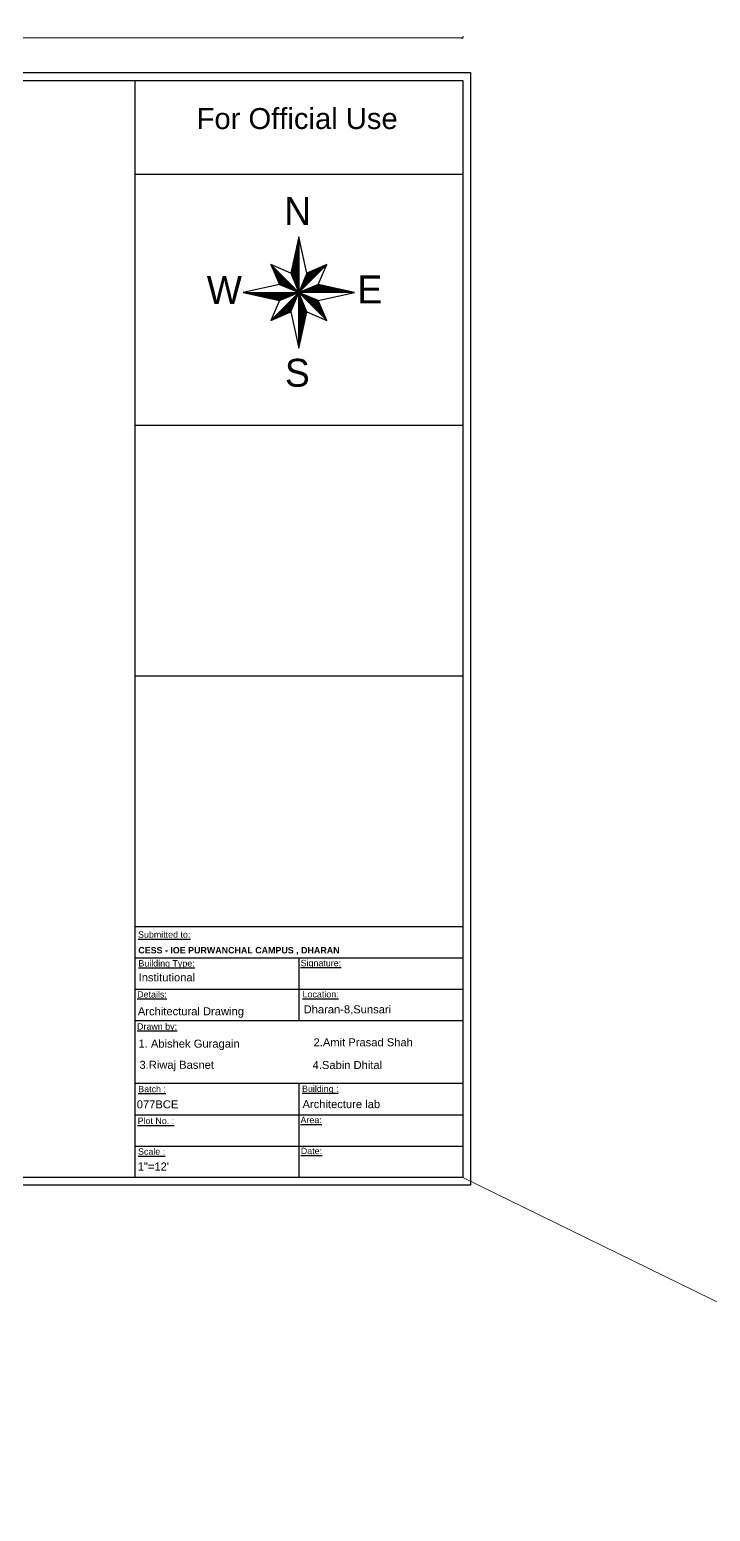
# Model space of a CAD drawing. Header units: inches. Extents: x -6800 to 96653, y -25814 to 17379.
# Drawn here: x 87973 to 89020, y -14760 to -12484 of the extents above; entities that cross this region are included whole.
import ezdxf

# ---------------------------------------------------------------- set-up
doc = ezdxf.new("R2010")
doc.units = ezdxf.units.IN
doc.header["$MEASUREMENT"] = 0
doc.header["$PDMODE"] = 34
for name, color, linetype, lineweight in [('dimension', 50, 'Continuous', 20), ('dimension @ 1', 50, 'Continuous', 20), ('Page Format', 7, 'Continuous', 25)]:
    doc.layers.add(name, color=color, linetype=linetype, lineweight=lineweight)
doc.styles.add('GOTHICE', font='gothice')
doc.styles.get("Standard").update_dxf_attribs({"font": 'arial.ttf'})
doc.dimstyles.get("Standard").update_dxf_attribs({"dimtxt": 7, "dimasz": 4, "dimexe": 2, "dimexo": 2, "dimgap": 2, "dimtad": 1, "dimdec": 0, "dimzin": 0, "dimdsep": 46, "dimlunit": 4, "dimtxsty": 'Standard', "dimblk": 'ARCHTICK', "dimcen": 0.25, "dimclrd": 256, "dimclre": 256, "dimclrt": 256, "dimadec": 0, "dimazin": 0, "dimtfac": 1, "dimtdec": 0, "dimtofl": 0, "dimtmove": 0, "dimatfit": 3, "dimfxl": 1, "dimfxlon": 1, "dimtolj": 1, "dimtzin": 0, "dimlwd": -1, "dimlwe": -1, "dimarcsym": 1})

# ---------------------------------------------------------------- blocks, each defined once
blk = doc.blocks.new('*X360')
at = {"color": 0}
for p, q in [((15.32, 10.228), (16.001, 10.909)), ((15.332, 10.259), (15.97, 10.896)), ((15.345, 10.289), (15.939, 10.883)), ((15.357, 10.319), (15.908, 10.87)), ((15.37, 10.349), (15.877, 10.857)), ((15.382, 10.379), (15.846, 10.843)), ((15.395, 10.409), (15.815, 10.83)), ((15.407, 10.44), (15.784, 10.817)), ((15.42, 10.47), (15.754, 10.804)), ((15.432, 10.5), (15.723, 10.791)), ((15.445, 10.53), (15.692, 10.777)), ((15.457, 10.56), (15.661, 10.764)), ((15.47, 10.591), (15.63, 10.751)), ((15.482, 10.621), (15.599, 10.738)), ((15.495, 10.651), (15.568, 10.725)), ((15.507, 10.681), (15.537, 10.711))]:
    blk.add_line(p, q, dxfattribs=at)
blk = doc.blocks.new('*X359')
at = {"color": 0}
for p, q in [((15.555, 10.217), (15.725, 10.387)), ((15.573, 10.217), (15.756, 10.399)), ((15.591, 10.217), (15.786, 10.412)), ((15.608, 10.217), (15.808, 10.416)), ((15.626, 10.217), (15.822, 10.413)), ((15.644, 10.217), (15.837, 10.41)), ((15.661, 10.217), (15.851, 10.406)), ((15.679, 10.217), (15.866, 10.403)), ((15.697, 10.217), (15.88, 10.4)), ((15.714, 10.217), (15.895, 10.397)), ((15.732, 10.217), (15.909, 10.394)), ((15.75, 10.217), (15.924, 10.39)), ((15.767, 10.217), (15.938, 10.387)), ((15.325, 10.217), (15.333, 10.224)), ((15.343, 10.217), (15.363, 10.237)), ((15.361, 10.217), (15.393, 10.249)), ((15.378, 10.217), (15.424, 10.262)), ((15.396, 10.217), (15.454, 10.274)), ((15.414, 10.217), (15.484, 10.287)), ((15.432, 10.217), (15.514, 10.299)), ((15.449, 10.217), (15.544, 10.312)), ((15.467, 10.217), (15.574, 10.324)), ((15.485, 10.217), (15.605, 10.337)), ((15.502, 10.217), (15.635, 10.349)), ((15.52, 10.217), (15.665, 10.362)), ((15.538, 10.217), (15.695, 10.374)), ((15.785, 10.217), (15.952, 10.384)), ((15.803, 10.217), (15.967, 10.381)), ((15.82, 10.217), (15.981, 10.378)), ((15.838, 10.217), (15.996, 10.374)), ((15.856, 10.217), (16.01, 10.371)), ((15.873, 10.217), (16.025, 10.368)), ((15.891, 10.217), (16.039, 10.365)), ((15.909, 10.217), (16.054, 10.362)), ((15.926, 10.217), (16.068, 10.358)), ((15.944, 10.217), (16.083, 10.355)), ((15.962, 10.217), (16.097, 10.352)), ((15.98, 10.217), (16.112, 10.349)), ((15.997, 10.217), (16.126, 10.346)), ((16.015, 10.217), (16.141, 10.342)), ((16.033, 10.217), (16.155, 10.339)), ((16.05, 10.217), (16.17, 10.336)), ((16.068, 10.217), (16.184, 10.333)), ((16.086, 10.217), (16.198, 10.329)), ((16.103, 10.217), (16.213, 10.326)), ((16.121, 10.217), (16.227, 10.323)), ((16.139, 10.217), (16.242, 10.32)), ((16.156, 10.217), (16.256, 10.317)), ((16.174, 10.217), (16.271, 10.313)), ((16.192, 10.217), (16.285, 10.31)), ((16.209, 10.217), (16.3, 10.307)), ((16.227, 10.217), (16.314, 10.304)), ((16.245, 10.217), (16.329, 10.301)), ((16.262, 10.217), (16.343, 10.297)), ((16.28, 10.217), (16.358, 10.294)), ((16.298, 10.217), (16.372, 10.291)), ((16.315, 10.217), (16.387, 10.288)), ((16.333, 10.217), (16.401, 10.285)), ((16.351, 10.217), (16.415, 10.281)), ((16.368, 10.217), (16.43, 10.278)), ((16.386, 10.217), (16.444, 10.275)), ((16.404, 10.217), (16.459, 10.272)), ((16.421, 10.217), (16.473, 10.269)), ((16.439, 10.217), (16.488, 10.265)), ((16.457, 10.217), (16.502, 10.262)), ((16.474, 10.217), (16.517, 10.259)), ((16.492, 10.217), (16.531, 10.256)), ((16.51, 10.217), (16.546, 10.252)), ((16.528, 10.217), (16.56, 10.249)), ((16.545, 10.217), (16.575, 10.246)), ((16.563, 10.217), (16.589, 10.243)), ((16.581, 10.217), (16.604, 10.24)), ((16.598, 10.217), (16.618, 10.236)), ((16.616, 10.217), (16.633, 10.233)), ((16.634, 10.217), (16.647, 10.23)), ((16.651, 10.217), (16.661, 10.227)), ((16.669, 10.217), (16.676, 10.224)), ((16.687, 10.217), (16.69, 10.22)), ((16.704, 10.217), (16.705, 10.217))]:
    blk.add_line(p, q, dxfattribs=at)
blk = doc.blocks.new('*X358')
at = {"color": 0}
for p, q in [((15.32, 10.211), (15.322, 10.213)), ((15.329, 10.202), (15.335, 10.208)), ((15.338, 10.194), (15.347, 10.203)), ((15.347, 10.185), (15.36, 10.198)), ((15.355, 10.176), (15.372, 10.193)), ((15.364, 10.167), (15.385, 10.188)), ((15.373, 10.158), (15.397, 10.182)), ((15.382, 10.149), (15.41, 10.177)), ((15.391, 10.141), (15.422, 10.172)), ((15.4, 10.132), (15.435, 10.167)), ((15.408, 10.123), (15.447, 10.162)), ((15.417, 10.114), (15.46, 10.156)), ((15.426, 10.105), (15.472, 10.151)), ((15.435, 10.096), (15.485, 10.146)), ((15.444, 10.087), (15.497, 10.141)), ((15.453, 10.079), (15.51, 10.136)), ((15.461, 10.07), (15.522, 10.131)), ((15.47, 10.061), (15.535, 10.125)), ((15.479, 10.052), (15.547, 10.12)), ((15.488, 10.043), (15.56, 10.115)), ((15.497, 10.034), (15.572, 10.11)), ((15.506, 10.026), (15.585, 10.105)), ((15.515, 10.017), (15.597, 10.1)), ((15.523, 10.008), (15.61, 10.094)), ((15.532, 9.999), (15.622, 10.089)), ((15.541, 9.99), (15.635, 10.084)), ((15.55, 9.981), (15.647, 10.079)), ((15.559, 9.973), (15.66, 10.074)), ((15.568, 9.964), (15.672, 10.068)), ((15.576, 9.955), (15.685, 10.063)), ((15.585, 9.946), (15.697, 10.058)), ((15.594, 9.937), (15.71, 10.053)), ((15.603, 9.928), (15.722, 10.048)), ((15.612, 9.92), (15.735, 10.043)), ((15.621, 9.911), (15.747, 10.037)), ((15.629, 9.902), (15.76, 10.032)), ((15.638, 9.893), (15.772, 10.027)), ((15.647, 9.884), (15.785, 10.022)), ((15.656, 9.875), (15.797, 10.017)), ((15.665, 9.867), (15.804, 10.006)), ((15.674, 9.858), (15.81, 9.994)), ((15.682, 9.849), (15.815, 9.981)), ((15.691, 9.84), (15.82, 9.969)), ((15.7, 9.831), (15.826, 9.957)), ((15.709, 9.822), (15.831, 9.944)), ((15.718, 9.813), (15.836, 9.932)), ((15.727, 9.805), (15.841, 9.919)), ((15.735, 9.796), (15.847, 9.907)), ((15.744, 9.787), (15.852, 9.895)), ((15.753, 9.778), (15.857, 9.882)), ((15.762, 9.769), (15.863, 9.87)), ((15.771, 9.76), (15.868, 9.857)), ((15.78, 9.752), (15.873, 9.845)), ((15.789, 9.743), (15.878, 9.833)), ((15.797, 9.734), (15.884, 9.82)), ((15.806, 9.725), (15.889, 9.808)), ((15.815, 9.716), (15.894, 9.796)), ((15.824, 9.707), (15.9, 9.783)), ((15.833, 9.699), (15.905, 9.771)), ((15.842, 9.69), (15.91, 9.758)), ((15.85, 9.681), (15.916, 9.746)), ((15.859, 9.672), (15.921, 9.734)), ((15.868, 9.663), (15.926, 9.721)), ((15.877, 9.654), (15.931, 9.709)), ((15.886, 9.646), (15.937, 9.696)), ((15.895, 9.637), (15.942, 9.684)), ((15.903, 9.628), (15.947, 9.672)), ((15.912, 9.619), (15.953, 9.659)), ((15.921, 9.61), (15.958, 9.647)), ((15.93, 9.601), (15.963, 9.635)), ((15.939, 9.592), (15.968, 9.622)), ((15.948, 9.584), (15.974, 9.61)), ((15.956, 9.575), (15.979, 9.597)), ((15.965, 9.566), (15.984, 9.585)), ((15.974, 9.557), (15.99, 9.573)), ((15.983, 9.548), (15.995, 9.56)), ((15.992, 9.539), (16, 9.548)), ((16.001, 9.531), (16.006, 9.535)), ((16.009, 9.522), (16.011, 9.523))]:
    blk.add_line(p, q, dxfattribs=at)
blk = doc.blocks.new('*X357')
at = {"color": 0}
for p, q in [((15.315, 10.206), (15.318, 10.209)), ((15.315, 10.188), (15.323, 10.196)), ((15.315, 10.17), (15.328, 10.184)), ((15.315, 10.153), (15.333, 10.171)), ((15.315, 10.135), (15.339, 10.159)), ((15.315, 10.117), (15.344, 10.146)), ((15.315, 10.1), (15.349, 10.134)), ((15.315, 10.082), (15.354, 10.121)), ((15.315, 10.064), (15.359, 10.109)), ((15.315, 10.047), (15.364, 10.096)), ((15.315, 10.029), (15.37, 10.084)), ((15.315, 10.011), (15.375, 10.071)), ((15.315, 9.994), (15.38, 10.059)), ((15.315, 9.976), (15.385, 10.046)), ((15.315, 9.958), (15.39, 10.034)), ((15.315, 9.941), (15.395, 10.021)), ((15.315, 9.923), (15.401, 10.009)), ((15.315, 9.905), (15.406, 9.996)), ((15.315, 9.888), (15.411, 9.984)), ((15.315, 9.87), (15.416, 9.971)), ((15.315, 9.852), (15.421, 9.959)), ((15.315, 9.835), (15.427, 9.946)), ((15.315, 9.817), (15.432, 9.934)), ((15.315, 9.799), (15.437, 9.921)), ((15.315, 9.782), (15.442, 9.909)), ((15.315, 9.764), (15.447, 9.896)), ((15.315, 9.746), (15.452, 9.884)), ((15.315, 9.729), (15.458, 9.871)), ((15.315, 9.711), (15.463, 9.859)), ((15.315, 9.693), (15.468, 9.846)), ((15.315, 9.676), (15.473, 9.834)), ((15.315, 9.658), (15.478, 9.821)), ((15.315, 9.64), (15.484, 9.809)), ((15.315, 9.622), (15.489, 9.796)), ((15.315, 9.605), (15.494, 9.784)), ((15.315, 9.587), (15.499, 9.771)), ((15.315, 9.569), (15.504, 9.759)), ((15.315, 9.552), (15.509, 9.746)), ((15.315, 9.534), (15.515, 9.734)), ((15.315, 9.516), (15.512, 9.714)), ((15.315, 9.499), (15.507, 9.691)), ((15.315, 9.481), (15.502, 9.668)), ((15.315, 9.463), (15.497, 9.646)), ((15.315, 9.446), (15.492, 9.623)), ((15.315, 9.428), (15.487, 9.6)), ((15.315, 9.41), (15.482, 9.577)), ((15.315, 9.393), (15.477, 9.555)), ((15.315, 9.375), (15.472, 9.532)), ((15.315, 9.357), (15.467, 9.509)), ((15.315, 9.34), (15.462, 9.487)), ((15.315, 9.322), (15.457, 9.464)), ((15.315, 9.304), (15.452, 9.441)), ((15.315, 9.287), (15.447, 9.418)), ((15.315, 9.269), (15.442, 9.396)), ((15.315, 9.251), (15.436, 9.373)), ((15.315, 9.234), (15.431, 9.35)), ((15.315, 9.216), (15.426, 9.328)), ((15.315, 9.198), (15.421, 9.305)), ((15.315, 9.181), (15.416, 9.282)), ((15.315, 9.163), (15.411, 9.259)), ((15.315, 9.145), (15.406, 9.237)), ((15.315, 9.128), (15.401, 9.214)), ((15.315, 9.11), (15.396, 9.191)), ((15.315, 9.092), (15.391, 9.169)), ((15.315, 9.074), (15.386, 9.146)), ((15.315, 9.057), (15.381, 9.123)), ((15.315, 9.039), (15.376, 9.1)), ((15.315, 9.021), (15.371, 9.078)), ((15.315, 9.004), (15.366, 9.055)), ((15.315, 8.986), (15.361, 9.032)), ((15.315, 8.968), (15.356, 9.01)), ((15.315, 8.951), (15.351, 8.987)), ((15.315, 8.933), (15.346, 8.964)), ((15.315, 8.915), (15.341, 8.941)), ((15.315, 8.898), (15.336, 8.919)), ((15.315, 8.88), (15.331, 8.896)), ((15.315, 8.862), (15.326, 8.873)), ((15.315, 8.845), (15.321, 8.851)), ((15.315, 8.827), (15.316, 8.828))]:
    blk.add_line(p, q, dxfattribs=at)
blk = doc.blocks.new('*X356')
at = {"color": 0}
for p, q in [((14.635, 9.527), (15.307, 10.198)), ((14.666, 9.54), (15.295, 10.168)), ((14.697, 9.553), (15.282, 10.138)), ((14.728, 9.566), (15.27, 10.108)), ((14.759, 9.579), (15.257, 10.078)), ((14.79, 9.593), (15.245, 10.047)), ((14.821, 9.606), (15.232, 10.017)), ((14.852, 9.619), (15.22, 9.987)), ((14.882, 9.632), (15.207, 9.957)), ((14.913, 9.645), (15.195, 9.927)), ((14.944, 9.659), (15.182, 9.896)), ((14.975, 9.672), (15.17, 9.866)), ((15.006, 9.685), (15.157, 9.836)), ((15.037, 9.698), (15.145, 9.806)), ((15.068, 9.711), (15.132, 9.776)), ((15.099, 9.725), (15.12, 9.746))]:
    blk.add_line(p, q, dxfattribs=at)
blk = doc.blocks.new('*X355')
at = {"color": 0}
for p, q in [((13.928, 10.215), (13.929, 10.217)), ((13.942, 10.212), (13.947, 10.217)), ((13.957, 10.209), (13.964, 10.217)), ((13.971, 10.206), (13.982, 10.217)), ((13.985, 10.202), (14, 10.217)), ((14, 10.199), (14.017, 10.217)), ((14.014, 10.196), (14.035, 10.217)), ((14.029, 10.193), (14.053, 10.217)), ((14.043, 10.19), (14.07, 10.217)), ((14.058, 10.186), (14.088, 10.217)), ((14.072, 10.183), (14.106, 10.217)), ((14.087, 10.18), (14.123, 10.217)), ((14.101, 10.177), (14.141, 10.217)), ((14.116, 10.174), (14.159, 10.217)), ((14.13, 10.17), (14.176, 10.217)), ((14.145, 10.167), (14.194, 10.217)), ((14.159, 10.164), (14.212, 10.217)), ((14.174, 10.161), (14.229, 10.217)), ((14.188, 10.158), (14.247, 10.217)), ((14.203, 10.154), (14.265, 10.217)), ((14.217, 10.151), (14.282, 10.217)), ((14.231, 10.148), (14.3, 10.217)), ((14.246, 10.145), (14.318, 10.217)), ((14.26, 10.142), (14.335, 10.217)), ((14.275, 10.138), (14.353, 10.217)), ((14.289, 10.135), (14.371, 10.217)), ((14.304, 10.132), (14.389, 10.217)), ((14.318, 10.129), (14.406, 10.217)), ((14.333, 10.125), (14.424, 10.217)), ((14.347, 10.122), (14.442, 10.217)), ((14.362, 10.119), (14.459, 10.217)), ((14.376, 10.116), (14.477, 10.217)), ((14.391, 10.113), (14.495, 10.217)), ((14.405, 10.109), (14.512, 10.217)), ((14.42, 10.106), (14.53, 10.217)), ((14.434, 10.103), (14.548, 10.217)), ((14.449, 10.1), (14.565, 10.217)), ((14.463, 10.097), (14.583, 10.217)), ((14.477, 10.093), (14.601, 10.217)), ((14.492, 10.09), (14.618, 10.217)), ((14.506, 10.087), (14.636, 10.217)), ((14.521, 10.084), (14.654, 10.217)), ((14.535, 10.081), (14.671, 10.217)), ((14.55, 10.077), (14.689, 10.217)), ((14.564, 10.074), (14.707, 10.217)), ((14.579, 10.071), (14.724, 10.217)), ((14.593, 10.068), (14.742, 10.217)), ((14.608, 10.065), (14.76, 10.217)), ((14.622, 10.061), (14.777, 10.217)), ((14.637, 10.058), (14.795, 10.217)), ((14.651, 10.055), (14.813, 10.217)), ((14.666, 10.052), (14.83, 10.217)), ((14.68, 10.048), (14.848, 10.217)), ((14.694, 10.045), (14.866, 10.217)), ((14.709, 10.042), (14.883, 10.217)), ((14.723, 10.039), (14.901, 10.217)), ((14.738, 10.036), (14.919, 10.217)), ((14.752, 10.032), (14.937, 10.217)), ((14.767, 10.029), (14.954, 10.217)), ((14.781, 10.026), (14.972, 10.217)), ((14.796, 10.023), (14.99, 10.217)), ((14.81, 10.02), (15.007, 10.217)), ((14.825, 10.016), (15.025, 10.217)), ((14.85, 10.024), (15.043, 10.217)), ((14.88, 10.037), (15.06, 10.217)), ((14.911, 10.049), (15.078, 10.217)), ((14.941, 10.062), (15.096, 10.217)), ((14.971, 10.074), (15.113, 10.217)), ((15.001, 10.087), (15.131, 10.217)), ((15.031, 10.099), (15.149, 10.217)), ((15.061, 10.112), (15.166, 10.217)), ((15.092, 10.124), (15.184, 10.217)), ((15.122, 10.137), (15.202, 10.217)), ((15.152, 10.149), (15.219, 10.217)), ((15.182, 10.162), (15.237, 10.217)), ((15.212, 10.174), (15.255, 10.217)), ((15.243, 10.187), (15.272, 10.217)), ((15.273, 10.199), (15.29, 10.217)), ((15.303, 10.212), (15.308, 10.217))]:
    blk.add_line(p, q, dxfattribs=at)
blk = doc.blocks.new('*X354')
at = {"color": 0}
for p, q in [((14.62, 10.907), (14.622, 10.909)), ((14.625, 10.895), (14.631, 10.901)), ((14.63, 10.883), (14.639, 10.892)), ((14.636, 10.87), (14.648, 10.883)), ((14.641, 10.858), (14.657, 10.874)), ((14.646, 10.845), (14.666, 10.865)), ((14.651, 10.833), (14.675, 10.856)), ((14.657, 10.821), (14.684, 10.848)), ((14.662, 10.808), (14.693, 10.839)), ((14.667, 10.796), (14.701, 10.83)), ((14.673, 10.784), (14.71, 10.821)), ((14.678, 10.771), (14.719, 10.812)), ((14.683, 10.759), (14.728, 10.803)), ((14.689, 10.746), (14.737, 10.795)), ((14.694, 10.734), (14.746, 10.786)), ((14.699, 10.722), (14.754, 10.777)), ((14.704, 10.709), (14.763, 10.768)), ((14.71, 10.697), (14.772, 10.759)), ((14.715, 10.685), (14.781, 10.75)), ((14.72, 10.672), (14.79, 10.742)), ((14.726, 10.66), (14.799, 10.733)), ((14.731, 10.647), (14.807, 10.724)), ((14.736, 10.635), (14.816, 10.715)), ((14.741, 10.623), (14.825, 10.706)), ((14.747, 10.61), (14.834, 10.697)), ((14.752, 10.598), (14.843, 10.689)), ((14.757, 10.585), (14.852, 10.68)), ((14.763, 10.573), (14.86, 10.671)), ((14.768, 10.561), (14.869, 10.662)), ((14.773, 10.548), (14.878, 10.653)), ((14.779, 10.536), (14.887, 10.644)), ((14.784, 10.524), (14.896, 10.635)), ((14.789, 10.511), (14.905, 10.627)), ((14.794, 10.499), (14.913, 10.618)), ((14.8, 10.486), (14.922, 10.609)), ((14.805, 10.474), (14.931, 10.6)), ((14.81, 10.462), (14.94, 10.591)), ((14.816, 10.449), (14.949, 10.582)), ((14.821, 10.437), (14.958, 10.574)), ((14.826, 10.424), (14.967, 10.565)), ((14.835, 10.415), (14.975, 10.556)), ((14.847, 10.41), (14.984, 10.547)), ((14.86, 10.405), (14.993, 10.538)), ((14.872, 10.4), (15.002, 10.529)), ((14.885, 10.395), (15.011, 10.521)), ((14.897, 10.389), (15.02, 10.512)), ((14.91, 10.384), (15.028, 10.503)), ((14.922, 10.379), (15.037, 10.494)), ((14.935, 10.374), (15.046, 10.485)), ((14.947, 10.369), (15.055, 10.476)), ((14.96, 10.364), (15.064, 10.468)), ((14.972, 10.358), (15.073, 10.459)), ((14.985, 10.353), (15.081, 10.45)), ((14.997, 10.348), (15.09, 10.441)), ((15.01, 10.343), (15.099, 10.432)), ((15.022, 10.338), (15.108, 10.423)), ((15.035, 10.333), (15.117, 10.415)), ((15.047, 10.327), (15.126, 10.406)), ((15.06, 10.322), (15.134, 10.397)), ((15.072, 10.317), (15.143, 10.388)), ((15.085, 10.312), (15.152, 10.379)), ((15.097, 10.307), (15.161, 10.37)), ((15.11, 10.301), (15.17, 10.361)), ((15.122, 10.296), (15.179, 10.353)), ((15.135, 10.291), (15.187, 10.344)), ((15.147, 10.286), (15.196, 10.335)), ((15.16, 10.281), (15.205, 10.326)), ((15.172, 10.276), (15.214, 10.317)), ((15.185, 10.27), (15.223, 10.308)), ((15.197, 10.265), (15.232, 10.3)), ((15.21, 10.26), (15.241, 10.291)), ((15.222, 10.255), (15.249, 10.282)), ((15.235, 10.25), (15.258, 10.273)), ((15.247, 10.245), (15.267, 10.264)), ((15.26, 10.239), (15.276, 10.255)), ((15.272, 10.234), (15.285, 10.247)), ((15.285, 10.229), (15.294, 10.238)), ((15.297, 10.224), (15.302, 10.229)), ((15.31, 10.219), (15.311, 10.22))]:
    blk.add_line(p, q, dxfattribs=at)
blk = doc.blocks.new('*X353')
at = {"color": 0}
for p, q in [((15.287, 11.487), (15.315, 11.514)), ((15.293, 11.51), (15.315, 11.532)), ((15.298, 11.532), (15.315, 11.549)), ((15.303, 11.555), (15.315, 11.567)), ((15.308, 11.578), (15.315, 11.585)), ((15.313, 11.6), (15.315, 11.602)), ((15.182, 11.01), (15.315, 11.143)), ((15.187, 11.033), (15.315, 11.16)), ((15.192, 11.055), (15.315, 11.178)), ((15.197, 11.078), (15.315, 11.196)), ((15.202, 11.101), (15.315, 11.213)), ((15.207, 11.123), (15.315, 11.231)), ((15.212, 11.146), (15.315, 11.249)), ((15.217, 11.169), (15.315, 11.266)), ((15.222, 11.192), (15.315, 11.284)), ((15.227, 11.214), (15.315, 11.302)), ((15.232, 11.237), (15.315, 11.32)), ((15.237, 11.26), (15.315, 11.337)), ((15.242, 11.282), (15.315, 11.355)), ((15.247, 11.305), (15.315, 11.373)), ((15.252, 11.328), (15.315, 11.39)), ((15.257, 11.351), (15.315, 11.408)), ((15.262, 11.373), (15.315, 11.426)), ((15.267, 11.396), (15.315, 11.443)), ((15.272, 11.419), (15.315, 11.461)), ((15.277, 11.441), (15.315, 11.479)), ((15.282, 11.464), (15.315, 11.496)), ((15.116, 10.715), (15.315, 10.913)), ((15.116, 10.696), (15.315, 10.895)), ((15.121, 10.737), (15.315, 10.931)), ((15.121, 10.684), (15.315, 10.878)), ((15.126, 10.76), (15.315, 10.948)), ((15.126, 10.671), (15.315, 10.86)), ((15.131, 10.783), (15.315, 10.966)), ((15.131, 10.659), (15.315, 10.842)), ((15.136, 10.805), (15.315, 10.984)), ((15.137, 10.646), (15.315, 10.825)), ((15.141, 10.828), (15.315, 11.001)), ((15.142, 10.634), (15.315, 10.807)), ((15.146, 10.851), (15.315, 11.019)), ((15.147, 10.621), (15.315, 10.789)), ((15.152, 10.874), (15.315, 11.037)), ((15.152, 10.609), (15.315, 10.772)), ((15.157, 10.896), (15.315, 11.054)), ((15.162, 10.919), (15.315, 11.072)), ((15.167, 10.942), (15.315, 11.09)), ((15.172, 10.964), (15.315, 11.107)), ((15.177, 10.987), (15.315, 11.125)), ((15.157, 10.596), (15.315, 10.754)), ((15.163, 10.584), (15.315, 10.736)), ((15.168, 10.571), (15.315, 10.718)), ((15.173, 10.559), (15.315, 10.701)), ((15.178, 10.546), (15.315, 10.683)), ((15.183, 10.534), (15.315, 10.665)), ((15.188, 10.521), (15.315, 10.648)), ((15.194, 10.509), (15.315, 10.63)), ((15.199, 10.496), (15.315, 10.612)), ((15.204, 10.484), (15.315, 10.595)), ((15.209, 10.471), (15.315, 10.577)), ((15.214, 10.459), (15.315, 10.559)), ((15.219, 10.446), (15.315, 10.542)), ((15.225, 10.434), (15.315, 10.524)), ((15.23, 10.421), (15.315, 10.506)), ((15.235, 10.409), (15.315, 10.489)), ((15.24, 10.396), (15.315, 10.471)), ((15.245, 10.384), (15.315, 10.453)), ((15.251, 10.371), (15.315, 10.436)), ((15.256, 10.359), (15.315, 10.418)), ((15.261, 10.346), (15.315, 10.4)), ((15.266, 10.334), (15.315, 10.383)), ((15.271, 10.321), (15.315, 10.365)), ((15.276, 10.309), (15.315, 10.347)), ((15.282, 10.296), (15.315, 10.33)), ((15.287, 10.284), (15.315, 10.312)), ((15.292, 10.271), (15.315, 10.294)), ((15.297, 10.259), (15.315, 10.277)), ((15.302, 10.246), (15.315, 10.259)), ((15.307, 10.234), (15.315, 10.241)), ((15.313, 10.221), (15.315, 10.224))]:
    blk.add_line(p, q, dxfattribs=at)
blk = doc.blocks.new('_ArchTick')
at = {"color": 0, "linetype": 'ByBlock', "const_width": 0.15}
blk.add_lwpolyline([(-0.5, -0.5), (0.5, 0.5)], dxfattribs=at)
blk = doc.blocks.new('*D1844')
at = {"layer": 'Defpoints', "color": 0, "transparency": 16777216}
for p in [(88639.3, -12496.2), (86263.3, -12561.8), (88639.3, -12561.8)]:
    blk.add_point(p, dxfattribs=at)
at = {"layer": 'dimension', "transparency": 16777216}
for p, q in [((86263.3, -12497.5), (86263.3, -12494.2)), ((86263.3, -12496.2), (88639.3, -12496.2)), ((88639.3, -12497.5), (88639.3, -12494.2))]:
    blk.add_line(p, q, dxfattribs=at)
at = {"layer": 'dimension', "transparency": 16777216, "xscale": 4, "yscale": 4, "zscale": 4, "rotation": 180}
blk.add_blockref('_ArchTick', (86263.3, -12496.2), dxfattribs=at)
at = {"layer": 'dimension', "transparency": 16777216, "xscale": 4, "yscale": 4, "zscale": 4}
blk.add_blockref('_ArchTick', (88639.3, -12496.2), dxfattribs=at)
at = {"layer": 'dimension', "transparency": 16777216, "insert": (87451.3, -12489.6), "char_height": 9, "attachment_point": 5}
blk.add_mtext("\\A1;198'", dxfattribs=at)

msp = doc.modelspace()

# ---------------------------------------------------------------- linework, layer by layer
at = {"transparency": 33554651}
for p, q in [((86251.3, -12549.8), (88651.3, -12549.8)), ((86263.3, -12561.8), (88639.3, -12561.8)), ((88135.3, -12561.8), (88135.3, -12705.8)), ((88639.3, -12561.8), (88639.3, -14246.6)), ((88651.3, -12549.8), (88651.3, -14258.6)), ((88135.3, -12705.8), (88639.3, -12705.8)), ((88135.3, -12705.8), (88135.3, -14246.6)), ((88135.3, -13091), (88639.3, -13091)), ((88135.3, -13476.2), (88639.3, -13476.2)), ((88135.3, -13861.4), (88639.3, -13861.4)), ((88135.3, -13909.5), (88639.3, -13909.5)), ((88387.3, -13909.5), (88387.3, -14005.8)), ((88135.3, -13957.7), (88639.3, -13957.7)), ((88135.3, -14005.8), (88639.3, -14005.8)), ((88135.3, -14102.1), (88639.3, -14102.1)), ((88387.3, -14102.1), (88387.3, -14246.6)), ((88135.3, -14150.3), (88639.3, -14150.3)), ((88135.3, -14198.4), (88639.3, -14198.4)), ((88639.3, -14246.6), (86263.3, -14246.6)), ((88651.3, -14258.6), (86251.3, -14258.6))]:
    msp.add_line(p, q, dxfattribs=at)
at = {"transparency": 33554687}
for p, q in [((88387.3, -12802.1), (88375, -12857.7)), ((88399.7, -12857.7), (88387.3, -12802.1)), ((88387.3, -12802.1), (88387.3, -12887.5)), ((88344.5, -12844.7), (88357.5, -12875.2)), ((88375, -12857.7), (88344.5, -12844.7)), ((88344.5, -12844.7), (88387.3, -12887.5)), ((88375, -12857.7), (88387.3, -12887.5)), ((88430.2, -12844.7), (88387.3, -12887.5)), ((88399.7, -12857.7), (88387.3, -12887.5)), ((88430.2, -12844.7), (88399.7, -12857.7)), ((88417.1, -12875.2), (88430.2, -12844.7)), ((88357.5, -12875.2), (88301.9, -12887.5)), ((88357.5, -12875.2), (88387.3, -12887.5)), ((88417.1, -12875.2), (88387.3, -12887.5)), ((88472.8, -12887.5), (88417.1, -12875.2)), ((88301.9, -12887.5), (88357.5, -12899.9)), ((88301.9, -12887.5), (88387.3, -12887.5)), ((88344.5, -12930.4), (88387.3, -12887.5)), ((88357.5, -12899.9), (88344.5, -12930.4)), ((88357.5, -12899.9), (88387.3, -12887.5)), ((88375, -12917.3), (88387.3, -12887.5)), ((88472.8, -12887.5), (88387.3, -12887.5)), ((88417.1, -12899.9), (88387.3, -12887.5)), ((88430.2, -12930.4), (88387.3, -12887.5)), ((88399.7, -12917.3), (88387.3, -12887.5)), ((88387.3, -12973), (88387.3, -12887.5)), ((88417.1, -12899.9), (88472.8, -12887.5)), ((88430.2, -12930.4), (88417.1, -12899.9)), ((88344.5, -12930.4), (88375, -12917.3)), ((88375, -12917.3), (88387.3, -12973)), ((88387.3, -12973), (88399.7, -12917.3)), ((88399.7, -12917.3), (88430.2, -12930.4))]:
    msp.add_line(p, q, dxfattribs=at)
at = {"layer": 'dimension', "transparency": 33554651}
msp.add_line((88639.3, -14246.6), (89688.2, -14759.5), dxfattribs=at)

# ---------------------------------------------------------------- block references
at = {"transparency": 33554687, "xscale": 61.36234400379558, "yscale": 61.36234400379558, "zscale": 61.36234400379558}
for name in ['*X353', '*X354', '*X360', '*X359', '*X355', '*X356', '*X357', '*X358']:
    msp.add_blockref(name, (87447.6, -13514.5), dxfattribs=at)

# ---------------------------------------------------------------- texts
at = {"transparency": 33554687, "style": 'GOTHICE'}
for s, p in [('N', (88364.8, -12783.8)), ('W', (88245.7, -12905)), ('E', (88477.4, -12904.2)), ('S', (88365.9, -13032.2))]:
    msp.add_text(s, height=42.9, dxfattribs=at).set_placement(p)
at = {"layer": 'Page Format', "transparency": 33554651, "attachment_point": 1}
for s, width, gutter_width, insert, char_height in [('For Official Use', 475.224, 160.7, (88230.1, -12604.2), 32.134), ('{\\LSubmitted to:}', 129.617, 2.59, (88140.1, -13868.7), 9.774), ('{\\fArial|b1|i0|c0|p34;CESS - IOE PURWANCHAL CAMPUS , DHARAN}', 347.688, 2.59, (88140.5, -13892.8), 9.774), ('{\\LBuilding Type:}', 129.617, 2.59, (88140.7, -13912.9), 9.774), ('{\\LSignature:}', 129.617, 2.59, (88390.1, -13912.5), 9.774), ('Institutional', 181.745, 61.4, (88141, -13933.2), 12.289), ('{\\LDetails:}', 129.617, 2.59, (88138.8, -13960.6), 9.774), ('{\\LLocation:}', 129.617, 2.59, (88393.1, -13960.4), 9.774), ('Architectural Drawing', 181.745, 61.4, (88139.8, -13985.3), 12.289), ('Dharan-8,Sunsari', 181.745, 61.4, (88394.7, -13982.3), 12.289), ('{\\LDrawn by:}', 129.617, 2.59, (88138.6, -14009.9), 9.774), ('1. Abishek Guragain', 181.745, 61.4, (88140.8, -14035), 12.289), ('2.Amit Prasad Shah', 181.745, 61.4, (88410, -14032.9), 12.289), ('3.Riwaj Basnet', 181.745, 61.4, (88142.3, -14067.5), 12.289), ('4.Sabin Dhital', 181.745, 61.4, (88408.5, -14067.8), 12.289), ('{\\LBatch :}', 129.617, 2.59, (88140.4, -14106), 9.774), ('{\\LBuilding :}', 129.617, 2.59, (88392.2, -14105.5), 9.774), ('077BCE', 181.745, 61.4, (88138.1, -14128.2), 12.29), ('Architecture lab', 181.745, 61.4, (88393, -14127.9), 12.289), ('{\\LPlot No. :}', 129.617, 2.59, (88139.5, -14154.9), 9.774), ('{\\LArea:}', 129.617, 2.59, (88389.9, -14153.5), 9.77), ('{\\LScale :}', 129.617, 2.59, (88140.1, -14202), 9.774), ('1"=12\'', 181.745, 61.4, (88139.6, -14223.7), 12.29), ('{\\LDate:}', 129.617, 2.59, (88390.4, -14201.1), 9.77)]:
    msp.add_mtext_dynamic_manual_height_columns(s, width=width, gutter_width=gutter_width, heights=[0], dxfattribs=dict(at, insert=insert, char_height=char_height))

# ---------------------------------------------------------------- dimensions: what is measured, and where the dimension line sits
at = {"layer": 'dimension @ 1', "transparency": 33554651}
dim = msp.add_linear_dim(base=(88639.3, -12496.2), p1=(86263.3, -12561.8), p2=(88639.3, -12561.8), dimstyle='Standard', override={"dimscale": 1, "dimtxt": 9, "dimtix": 0, "dimtofl": 0, "dimtmove": 0, "dimatfit": 3, "dimfxl": 1.25}, dxfattribs=at)
dim.commit()
dim.dimension.update_dxf_attribs({"geometry": '*D1844', "text_midpoint": (87451.3, -12489.6)})

doc.saveas('drawing.dxf')
